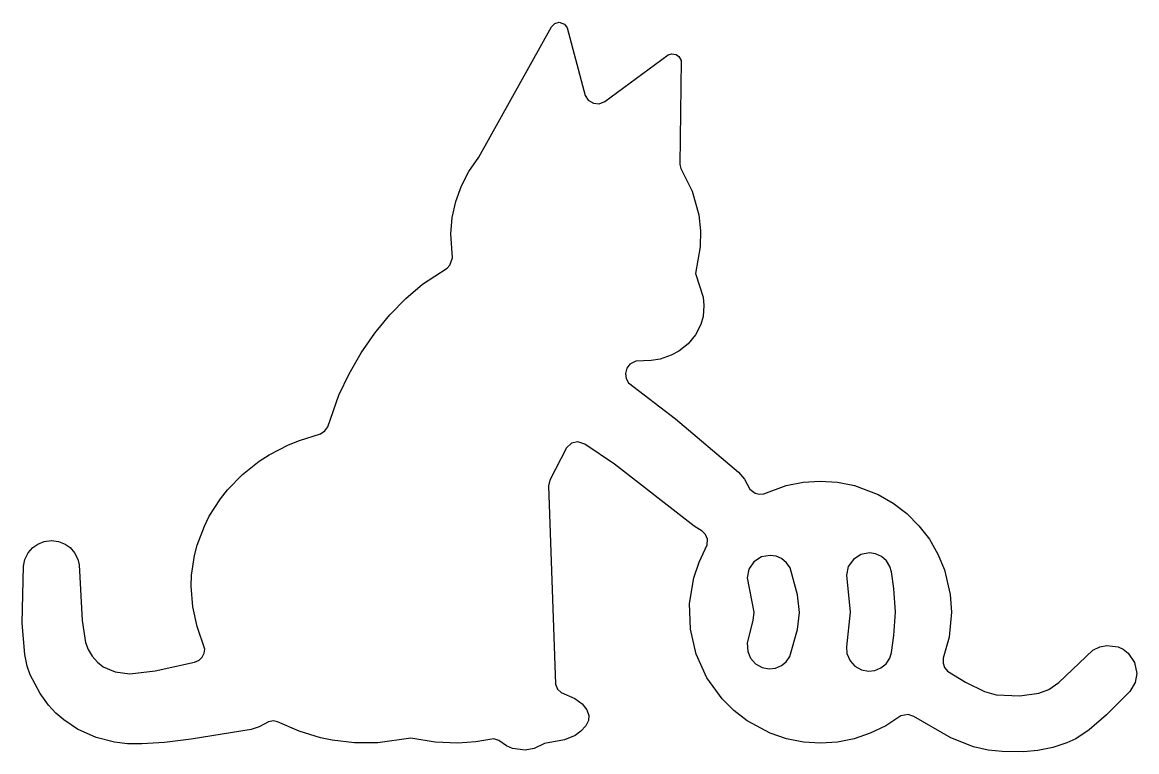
# Model space of a CAD drawing. Extents: x 0 to 3, y 0 to 1.96.
import ezdxf

# ---------------------------------------------------------------- set-up
doc = ezdxf.new("R2010")
doc.units = 0

msp = doc.modelspace()

# ---------------------------------------------------------------- linework, layer by layer
for points in [[(0.464, 0.2412), (0.4764, 0.2468), (0.4841, 0.2544), (0.4897, 0.2655), (0.4912, 0.2763), (0.4707, 0.337), (0.459, 0.3901), (0.4548, 0.4453), (0.4559, 0.4751), (0.4636, 0.5279), (0.4709, 0.5562), (0.4902, 0.6075), (0.5034, 0.6338), (0.5335, 0.6808), (0.5526, 0.7049), (0.5927, 0.7459), (0.6381, 0.7817), (0.6646, 0.7989), (0.717, 0.826), (0.746, 0.8379), (0.8024, 0.8553), (0.8147, 0.8634), (0.8221, 0.8745), (0.8525, 0.9597), (0.8798, 1.0174), (0.9123, 1.0738), (0.949, 1.1268), (0.9892, 1.1757), (1.0327, 1.2201), (1.0776, 1.2582), (1.1435, 1.3018), (1.1512, 1.3094), (1.1579, 1.3298), (1.1535, 1.3937), (1.1573, 1.4383), (1.1668, 1.4813), (1.182, 1.523), (1.2021, 1.5617), (1.2292, 1.6008), (1.4248, 1.9515), (1.4334, 1.9603), (1.4453, 1.9635), (1.4597, 1.9587), (1.4672, 1.9489), (1.5151, 1.7666), (1.5234, 1.754), (1.5377, 1.7455), (1.5528, 1.7442), (1.5686, 1.7505), (1.7391, 1.8755), (1.7478, 1.8783), (1.7599, 1.8765), (1.7674, 1.8713), (1.7733, 1.8606), (1.7699, 1.5807), (1.7728, 1.5698), (1.8034, 1.5091), (1.8212, 1.4448), (1.8258, 1.4018), (1.825, 1.359), (1.8125, 1.2873), (1.833, 1.2235), (1.8351, 1.2011), (1.8326, 1.1719), (1.8263, 1.1497), (1.8122, 1.1219), (1.7927, 1.0982), (1.7676, 1.0785), (1.7472, 1.0674), (1.717, 1.057), (1.6926, 1.0527), (1.6517, 1.0511), (1.6357, 1.0432), (1.6274, 1.0326), (1.6235, 1.0182), (1.6255, 1.0049), (1.6322, 0.9933), (1.7581, 0.8963), (1.9281, 0.7524), (1.9443, 0.734), (1.9588, 0.707), (1.9725, 0.6962), (1.9833, 0.6934), (1.996, 0.6944), (2.0562, 0.7164), (2.1022, 0.7256), (2.1483, 0.7286), (2.1947, 0.7256), (2.2407, 0.7164), (2.3036, 0.6927), (2.3443, 0.6693), (2.3812, 0.641), (2.4139, 0.6083), (2.4419, 0.5717), (2.4648, 0.532), (2.4825, 0.4894), (2.4981, 0.4228), (2.5013, 0.3756), (2.4947, 0.3079), (2.4789, 0.2514), (2.4786, 0.2382), (2.4824, 0.227), (2.4908, 0.2168), (2.5387, 0.1875), (2.5903, 0.1619), (2.6221, 0.1535), (2.6853, 0.1502), (2.7369, 0.1575), (2.7634, 0.1673), (2.7904, 0.1865), (2.8821, 0.2732), (2.9004, 0.2823), (2.92, 0.2862), (2.9498, 0.2821), (2.9632, 0.2758), (2.9773, 0.265), (2.9942, 0.2401), (3, 0.2109), (2.9957, 0.186), (2.9819, 0.1622), (2.919, 0.0996), (2.8719, 0.059), (2.8357, 0.0351), (2.8122, 0.0239), (2.774, 0.0116), (2.734, 0.0037), (2.6953, 0), (2.6376, 0.0004), (2.6001, 0.0045), (2.561, 0.0128), (2.4995, 0.0377), (2.4003, 0.095), (2.3848, 0.1003), (2.3649, 0.0966), (2.3247, 0.0701), (2.2826, 0.0495), (2.2396, 0.0349), (2.1947, 0.026), (2.1486, 0.023), (2.1026, 0.026), (2.0573, 0.0349), (2.0133, 0.0499), (1.9516, 0.083), (1.9157, 0.1106), (1.8838, 0.1424), (1.843, 0.1992), (1.8143, 0.2626), (1.7986, 0.3299), (1.7964, 0.3991), (1.8079, 0.468), (1.8224, 0.5106), (1.844, 0.5566), (1.8443, 0.5722), (1.8389, 0.5851), (1.8301, 0.594), (1.8088, 0.607), (1.594, 0.7739), (1.5142, 0.8282), (1.4955, 0.8342), (1.4789, 0.8305), (1.465, 0.8182), (1.4198, 0.7308), (1.4167, 0.7154), (1.4356, 0.1818), (1.4412, 0.1685), (1.4502, 0.1595), (1.487, 0.1435), (1.5076, 0.1289), (1.5199, 0.1131), (1.5248, 0.0978), (1.5238, 0.084), (1.5174, 0.0697), (1.504, 0.055), (1.4879, 0.044), (1.4598, 0.0322), (1.4054, 0.0221), (1.3776, 0.0089), (1.3535, 0.0043), (1.3197, 0.0089), (1.3038, 0.0162), (1.2832, 0.0305), (1.2695, 0.0343), (1.2206, 0.0266), (1.1728, 0.0231), (1.1117, 0.0254), (1.046, 0.0363), (0.9568, 0.0239), (0.8946, 0.0239), (0.8343, 0.0309), (0.8026, 0.0376), (0.7453, 0.0551), (0.6872, 0.0807), (0.6767, 0.0827), (0.6632, 0.0806), (0.6373, 0.0667), (0.6163, 0.0602), (0.4546, 0.0342), (0.3827, 0.0251), (0.3219, 0.021), (0.2829, 0.0215), (0.2482, 0.0257), (0.1987, 0.0386), (0.1484, 0.061), (0.1115, 0.0856), (0.0902, 0.1042), (0.0707, 0.1253), (0.0477, 0.1564), (0.0212, 0.2072), (0.0134, 0.2301), (0.0066, 0.2616), (0, 0.3457), (0.0033, 0.4993), (0.0072, 0.5178), (0.0157, 0.5351), (0.028, 0.5494), (0.0416, 0.5591), (0.0591, 0.5662), (0.0782, 0.5687), (0.0976, 0.5662), (0.1151, 0.5591), (0.1287, 0.5494), (0.141, 0.5351), (0.1493, 0.5185), (0.153, 0.5031), (0.1614, 0.3534), (0.1704, 0.2943), (0.1769, 0.2755), (0.1882, 0.2573), (0.2023, 0.2411), (0.2175, 0.2289), (0.2498, 0.2146), (0.2898, 0.2096), (0.3579, 0.2179)], [(2.0109, 0.2231), (2.0272, 0.2249), (2.0437, 0.2317), (2.0564, 0.2419), (2.0665, 0.256), (2.0866, 0.3294), (2.092, 0.3748), (2.0866, 0.4222), (2.0667, 0.4953), (2.0573, 0.5087), (2.044, 0.5197), (2.0294, 0.5261), (2.0132, 0.5285), (1.9898, 0.5242), (1.9697, 0.5113), (1.9562, 0.4917), (1.9511, 0.4684), (1.9696, 0.376), (1.9666, 0.3534), (1.9518, 0.2935), (1.9529, 0.2697), (1.9607, 0.2514), (1.974, 0.2365), (1.9913, 0.2268)], [(2.2784, 0.2165), (2.2946, 0.2184), (2.3115, 0.2254), (2.3251, 0.2366), (2.3352, 0.2518), (2.34, 0.2671), (2.3459, 0.3124), (2.3507, 0.3752), (2.3459, 0.4391), (2.34, 0.4845), (2.3357, 0.4986), (2.3263, 0.5135), (2.3129, 0.5253), (2.2969, 0.5326), (2.2807, 0.5351), (2.2572, 0.5308), (2.2372, 0.5178), (2.2236, 0.4982), (2.2186, 0.4749), (2.2284, 0.3759), (2.2188, 0.2826), (2.2201, 0.2644), (2.2282, 0.2448), (2.2415, 0.23), (2.2588, 0.2202)]]:
    msp.add_lwpolyline(points, close=True)

doc.saveas('drawing.dxf')
